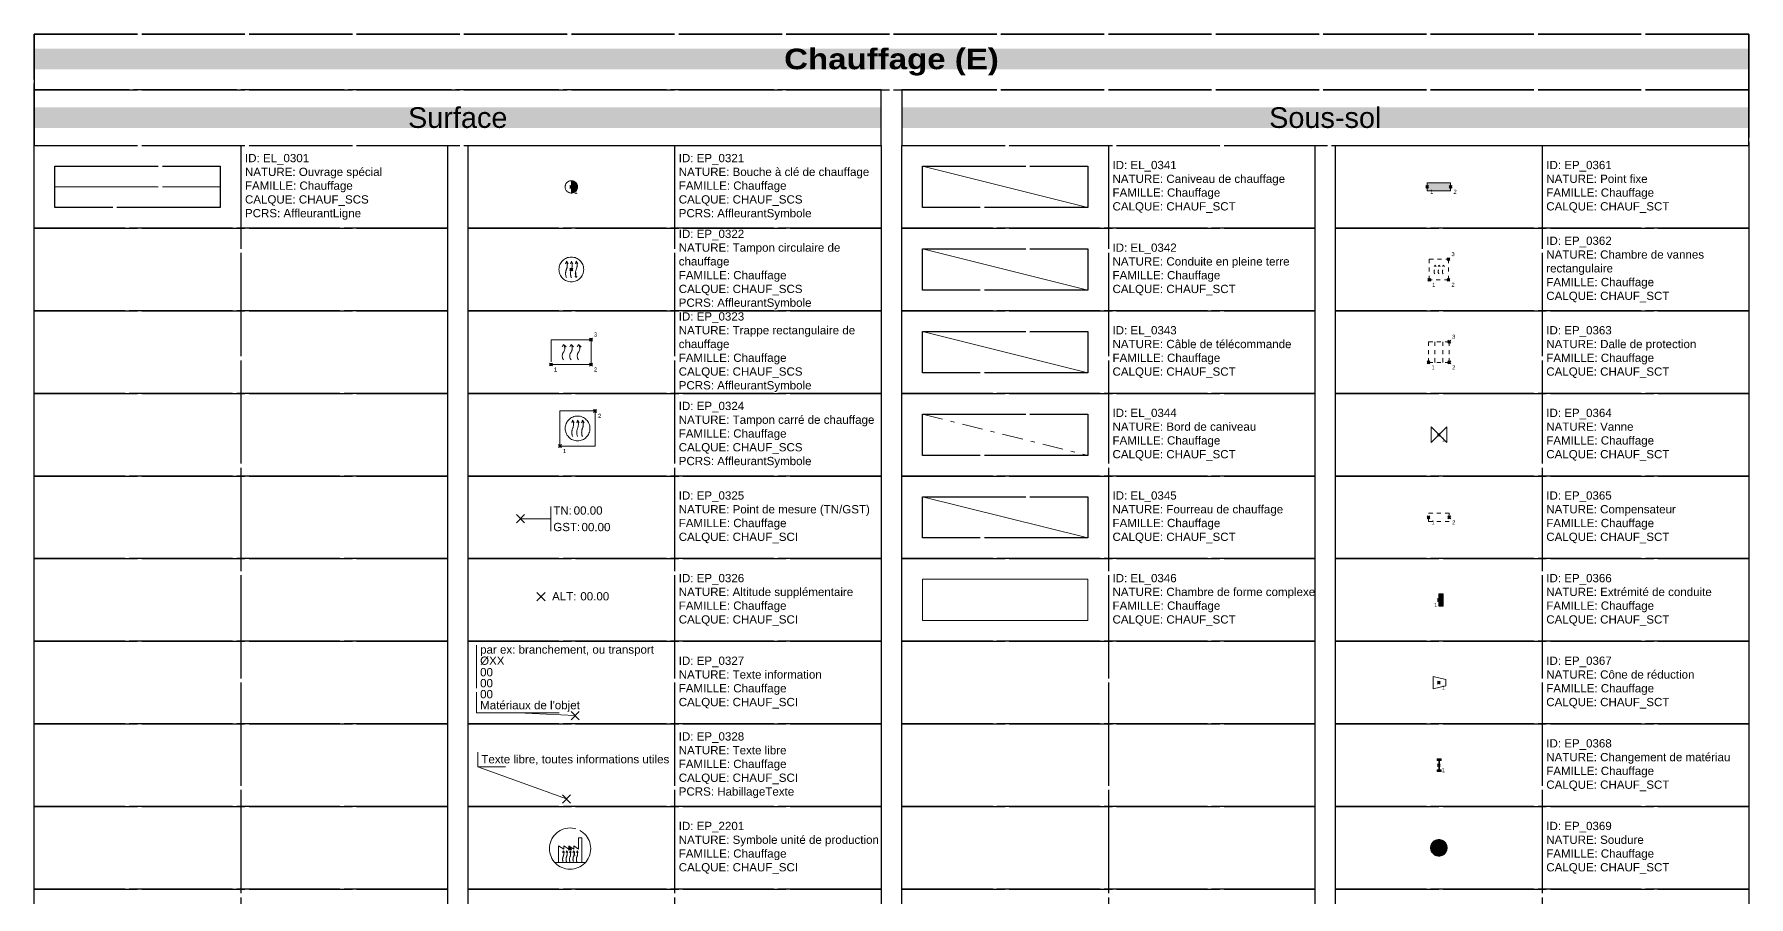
# Model space of a CAD drawing. Header units: metres. Extents: x 3067 to 3319, y 1703 to 1914.
# Drawn here: x 3235.05 to 3276.55, y 1893.07 to 1913.95 of the extents above; entities that cross this region are included whole.
import ezdxf
from ezdxf.enums import TextEntityAlignment as Align

# ---------------------------------------------------------------- set-up
doc = ezdxf.new("R2010")
doc.units = ezdxf.units.M
doc.header["$PDMODE"] = 3
doc.header["$PDSIZE"] = 0.1
for name, pattern in [('EL_0301', [2.5, 2.5, 0]), ('EL_0344', [1, 0.5, -0.2, 0.1, -0.2]), ('Socle_Continu', [2.5, 2.5, 0]), ('Socle_Discontinu', [0.07500000000000001, 0.05, -0.025])]:
    doc.linetypes.add(name, pattern=pattern)
doc.layers.get('0').update_dxf_attribs({"lineweight": 30})
for name, color, linetype, lineweight in [('1', 7, 'Socle_Continu', 30), ('2', 7, 'Socle_Continu', 30), ('3_sens et nbr de points', 7, 'Socle_Continu', 5), ('CHAUF_SCI', 6, 'Socle_Continu', 13), ('CHAUF_SCS', 6, 'Socle_Continu', 13), ('CHAUF_SCT', 6, 'Socle_Continu', 13)]:
    doc.layers.add(name, color=color, linetype=linetype, lineweight=lineweight)
doc.styles.add('Reseaux', font='arial.ttf')
doc.styles.get("Standard").update_dxf_attribs({"font": 'arial.ttf'})
doc.styles.add('Style_2', font='WINGDNG3.TTF')
doc.linetypes.add('EL_0341', pattern='A,3,-0.2,0.2,-0.381,["555",Style_2,S=0.254,R=0,X=-0.254,Y=-0.1],-0.381,0.2,-0.2', length=4.561999999999999)
doc.linetypes.add('EL_0342', pattern='A,2.5,-0.2,0.2,-0.2,0.2,-0.381,["555",Style_2,S=0.254,R=0,X=-0.254,Y=-0.1],-0.381,0.2,-0.2,0.2,-0.2', length=4.862)
doc.linetypes.add('EL_0343', pattern='A,4,-0.381,["555",Style_2,S=0.254,R=0,X=-0.254,Y=-0.1],-0.381', length=4.762)
doc.linetypes.add('EL_0345', pattern='A,4,-0.254,["| |",Standard,S=0.254,R=0,X=-0.127,Y=-0.1],-0.254', length=4.508)
doc.linetypes.add('EL_0346', pattern='A,0.2,0,["/",Standard,S=0.254,R=0,X=0,Y=0]', length=0.2)

# ---------------------------------------------------------------- blocks, each defined once
blk = doc.blocks.new('EP_0369')
at = {"layer": 'CHAUF_SCT', "linetype": 'Socle_Continu'}
h = blk.add_hatch(color=256, dxfattribs=at)
edge = h.paths.add_edge_path()
edge.add_ellipse((-4.547473508864641e-13, 0), major_axis=(-0.1414213562372365, 0.1414213562372365), ratio=0.9999999999992139, start_angle=-45.000000000022624, end_angle=134.9999999999775, ccw=False)
edge.add_ellipse((-4.547473508864641e-13, 0), major_axis=(-0.1414213562372365, 0.1414213562372365), ratio=0.9999999999992139, start_angle=134.9999999999775, end_angle=314.9999999999775, ccw=False)
blk.add_circle((0, 0), 0.2000000000001601, dxfattribs=at)
at = {"layer": 'CHAUF_SCT', "linetype": 'Socle_Continu', "flags": 9}
for tag, p in [('ID', (0.6652754582009948, 0.06519780130656727)), ('NATURE', (0.6652754582009948, -0.2560845997850265)), ('FAMILLE', (0.6652754582009948, -0.5773670008761655)), ('CALQUE', (0.6652754582014495, -0.8986494019677593))]:
    blk.add_attdef(tag, p, '', height=0.2, dxfattribs=at)
blk = doc.blocks.new('EP_0368')
at = {"layer": 'CHAUF_SCT', "linetype": 'Socle_Continu'}
blk.add_hatch(color=256, dxfattribs=at).paths.add_polyline_path([(0.05655550737446902, 0.1498850795962881), (-0.04344428505646647, 0.1500888290177045), (-0.04352069108927026, 0.11258890685599), (0.000229218098866113, 0.1124997664844614), (-0.000229218098866113, -0.1124997664844614), (-0.04397912728745723, -0.1124106261129327), (-0.04405553332071577, -0.1499105482741925), (0.05594425911021972, -0.1501142976956089), (0.05602066514302351, -0.1126143755338944), (0.01227075595488714, -0.1125252351623658), (0.01272919215261936, 0.1124742978065569), (0.05647910134121048, 0.1123851574350283)])
for p, q in [((-0.04344428505646647, 0.1500888290177045), (-0.04352069108927026, 0.11258890685599)), ((-0.04352069108927026, 0.11258890685599), (0.000229218098866113, 0.1124997664844614)), ((0.05655550737446902, 0.1498850795962881), (-0.04344428505646647, 0.1500888290177045)), ((0.000229218098866113, 0.1124997664844614), (-0.000229218098866113, -0.1124997664844614)), ((0.01227075595488714, -0.1125252351623658), (0.01272919215261936, 0.1124742978065569)), ((0.01272919215261936, 0.1124742978065569), (0.05647910134121048, 0.1123851574350283)), ((0.05647910134121048, 0.1123851574350283), (0.05655550737446902, 0.1498850795962881)), ((-0.04397912728745723, -0.1124106261129327), (-0.04405553332071577, -0.1499105482741925)), ((-0.04405553332071577, -0.1499105482741925), (0.05594425911021972, -0.1501142976956089)), ((-0.000229218098866113, -0.1124997664844614), (-0.04397912728745723, -0.1124106261129327)), ((0.05602066514302351, -0.1126143755338944), (0.01227075595488714, -0.1125252351623658)), ((0.05594425911021972, -0.1501142976956089), (0.05602066514302351, -0.1126143755338944))]:
    blk.add_line(p, q, dxfattribs=at)
at = {"layer": 'CHAUF_SCT', "linetype": 'Socle_Continu', "flags": 9}
for tag, p in [('ID', (0.7073377215733672, 0.0165774106567369)), ('NATURE', (0.7073377215733672, -0.3047049904348569)), ('CALQUE', (0.7073377215738219, -0.9472697926175897)), ('FAMILLE', (0.7073377215733672, -0.6259873915259959))]:
    blk.add_attdef(tag, p, '', height=0.2, dxfattribs=at)
blk = doc.blocks.new('EP_0367')
at = {"layer": 'CHAUF_SCT', "linetype": 'Socle_Continu', "flags": 128}
blk.add_lwpolyline([(-0.1359851656879982, 0.1506334067807984), (-0.1359851656879982, -0.150239084840905), (0.1704250692901041, -0.07502096193593388), (0.1704250692901041, 0.0754152838758273)], close=True, dxfattribs=at)
at = {"layer": 'CHAUF_SCT', "linetype": 'Socle_Continu', "flags": 9}
for tag, p in [('NATURE', (0.6955880302994046, 0.2603986245849228)), ('ID', (0.6955880302994046, 0.5816810256765166)), ('FAMILLE', (0.6955880302994046, -0.06088377650621624)), ('CALQUE', (0.6955880302998594, -0.38216617759781)), ('TYPE', (0.6955880302998594, -0.7034485786894038))]:
    blk.add_attdef(tag, p, '', height=0.2, dxfattribs=at)
blk = doc.blocks.new('EP_0366')
at = {"layer": 'CHAUF_SCT', "linetype": 'Socle_Continu'}
blk.add_hatch(color=256, dxfattribs=at).paths.add_polyline_path([(0.1002572382594735, 0.1501570920593167), (0.1001370676312945, -0.1498428838719974), (0.0001370756544929463, -0.1498028269959377), (0.0002572462826719857, 0.1501971489353764)])
at = {"layer": 'CHAUF_SCT', "linetype": 'Socle_Continu', "flags": 128}
blk.add_lwpolyline([(0.0001370756544929463, -0.1498028269959377), (0.0002572462826719857, 0.1501971489353764), (0.1002572382594735, 0.1501570920593167), (0.1001370676312945, -0.1498428838719974)], close=True, dxfattribs=at)
at = {"layer": 'CHAUF_SCT', "linetype": 'Socle_Continu', "flags": 9}
for tag, p in [('NATURE', (0.6045897612061708, 0.2807477289923099)), ('ID', (0.6045897612061708, 0.6020301300839037)), ('FAMILLE', (0.6045897612057161, -0.04053467209882911)), ('CALQUE', (0.6045897612061708, -0.3618170731904229)), ('TYPE', (0.6045897612061708, -0.6830994742820167))]:
    blk.add_attdef(tag, p, '', height=0.2, dxfattribs=at)
blk = doc.blocks.new('EP_0364')
at = {"layer": 'CHAUF_SCT', "linetype": 'Socle_Continu'}
for p, q in [((-0.1900000000000546, -0.1900000000000546), (-0.1900000000000546, 0.1900000000000546)), ((-0.1900000000000546, 0.1900000000000546), (0.1900000000000546, -0.1900000000000546)), ((0.1900000000000546, 0.1900000000000546), (-0.1900000000000546, -0.1900000000000546)), ((0.1900000000000546, -0.1900000000000546), (0.1900000000000546, 0.1900000000000546))]:
    blk.add_line(p, q, dxfattribs=at)
at = {"layer": 'CHAUF_SCT', "linetype": 'Socle_Continu', "flags": 9}
for tag, p in [('ID', (0.7883660091033562, -0.01511687983020238)), ('NATURE', (0.7883660091033562, -0.3363992809217962)), ('CALQUE', (0.7883660091033562, -0.978964083104529)), ('FAMILLE', (0.7883660091029014, -0.6576816820129352))]:
    blk.add_attdef(tag, p, '', height=0.2, dxfattribs=at)
blk = doc.blocks.new('EP_0361')
at = {"layer": 'CHAUF_SCT', "linetype": 'Socle_Continu'}
blk.add_hatch(color=256, dxfattribs=at).paths.add_polyline_path([(0, -0.09999999999990905), (0, 0.09999999999990905), (0.5672999999951571, 0.09999999999990905), (0.5672999999951571, -0.09999999999990905)])
at = {"layer": 'CHAUF_SCT', "linetype": 'Socle_Continu', "flags": 128}
blk.add_lwpolyline([(0, -0.09999999999990905), (0, 0.09999999999990905), (0.5672999999951571, 0.09999999999990905), (0.5672999999951571, -0.09999999999990905)], close=True, dxfattribs=at)
at = {"layer": 'CHAUF_SCT', "linetype": 'Socle_Continu', "flags": 9}
for tag, p in [('ID', (1.086494708056762, -0.0621153954066358)), ('NATURE', (1.086494708056762, -0.3833977964982296)), ('CALQUE', (1.086494708056762, -1.025962598680962)), ('FAMILLE', (1.086494708056307, -0.7046801975893686))]:
    blk.add_attdef(tag, p, '', height=0.2, dxfattribs=at)
blk = doc.blocks.new('EP_0322')
at = {"layer": 'CHAUF_SCS', "linetype": 'Socle_Continu'}
for p, q in [((-0.1190509970806488, 0.1984183284673691), (-0.1388610829931167, 0.1389245768614273)), ((-0.1190509970806488, 0.1984183284673691), (-0.07936733138694763, 0.1389245768614273)), ((-4.547473508864641e-13, 0.1984183284673691), (-0.01981008591292266, 0.1389245768614273)), ((-4.547473508864641e-13, 0.1984183284673691), (0.03968366569279169, 0.1389245768614273)), ((0.1190509970797393, 0.1984183284673691), (0.0992409111672714, 0.1389245768614273)), ((0.1190509970797393, 0.1984183284673691), (0.1587346627729858, 0.1389245768614273))]:
    blk.add_line(p, q, dxfattribs=at)
at = {"layer": 'CHAUF_SCS', "linetype": 'Socle_Continu', "flags": 128}
for points in [[(-0.1190509970811036, -0.1984183284666869, -0.1999999999977349), (-0.1190509970811036, 4.547473508864641e-13, 0.1999999999996576), (-0.1190509970806488, 0.1984183284673691)], [(-9.094947017729282e-13, -0.1984183284666869, -0.1999999999977349), (-9.094947017729282e-13, 4.547473508864641e-13, 0.1999999999996576), (-4.547473508864641e-13, 0.1984183284673691)], [(0.1190509970792846, -0.1984183284666869, -0.1999999999977349), (0.1190509970792846, 4.547473508864641e-13, 0.1999999999996576), (0.1190509970797393, 0.1984183284673691)]]:
    blk.add_lwpolyline(points, format="xyb", dxfattribs=at)
at = {"layer": 'CHAUF_SCS', "linetype": 'Socle_Continu'}
blk.add_circle((0, 0), 0.3, dxfattribs=at)
at = {"layer": 'CHAUF_SCS', "linetype": 'Socle_Continu', "flags": 9}
for tag, p in [('ID', (0.8808347996696284, 0.6373972396702356)), ('NATURE', (0.8808347996696284, 0.3161148385786419)), ('FAMILLE', (0.8808347996696284, -0.00516756251249717)), ('CALQUE', (0.8808347996696284, -0.326449963604091)), ('TYPE', (0.8808347996696284, -0.9690147657872785)), ('PCRS', (0.8808347996696284, -0.6477323646956847))]:
    blk.add_attdef(tag, p, '', height=0.2, dxfattribs=at)
blk = doc.blocks.new('EP_0321')
at = {"layer": 'CHAUF_SCS', "linetype": 'Socle_Continu'}
h = blk.add_hatch(color=256, dxfattribs=at)
edge = h.paths.add_edge_path()
edge.add_line((0, -0.1500000000005457), (0, 0.1499999999996362))
edge.add_ellipse((0, -4.547473508864641e-13), major_axis=(-0.1060660171781838, 0.1060660171781838), ratio=0.9999999999974101, start_angle=225.0000000000742, end_angle=314.9999999999258, ccw=False)
edge.add_ellipse((0, -4.547473508864641e-13), major_axis=(0.1060660171781838, 0.1060660171781838), ratio=0.9999999999974101, start_angle=225.0000000000742, end_angle=314.9999999999258, ccw=False)
blk.add_line((0, -0.1500000000005457), (0, 0.1499999999996362), dxfattribs=at)
blk.add_circle((0, 0), 0.1500000000001081, dxfattribs=at)
at = {"layer": 'CHAUF_SCS', "linetype": 'Socle_Continu', "flags": 9}
for tag, p in [('ID', (0.5965127651143121, 0.5167112252192965)), ('NATURE', (0.5965127651143121, 0.1954288241277027)), ('FAMILLE', (0.5965127651143121, -0.1258535769634364)), ('CALQUE', (0.5965127651143121, -0.4471359780550301)), ('PCRS', (0.5965127651143121, -0.7684183791466239))]:
    blk.add_attdef(tag, p, '', height=0.2, dxfattribs=at)
blk = doc.blocks.new('*U314')
at = {"layer": 'CHAUF_SCI', "linetype": 'Socle_Continu'}
blk.add_line((0.7332988834705247, -4.547473508864641e-13), (0, 0), dxfattribs=at)
at = {"layer": 'CHAUF_SCI', "linetype": 'Socle_Continu', "flags": 128}
blk.add_lwpolyline([(0.73329888347007, -0.3000000000001819), (0.73329888347007, 0.2999999999992724)], dxfattribs=at)
at = {"layer": 'CHAUF_SCI', "linetype": 'Socle_Continu'}
blk.add_point((0, 0), dxfattribs=at)
at = {"layer": 'CHAUF_SCI', "linetype": 'Socle_Continu', "char_height": 0.2, "attachment_point": 4}
for s, insert in [('\\pxql;TN:', (0.7929617047470856, 0.1999999999993634)), ('\\pxql;GST:', (0.7929617047470856, -0.2012789904506462))]:
    blk.add_mtext_dynamic_manual_height_columns(s, width=0.4627261133041429, gutter_width=1, heights=[0], dxfattribs=dict(at, insert=insert))
at = {"layer": 'CHAUF_SCI', "linetype": 'Socle_Continu'}
for tag, p in [('TN', (1.286360096541557, 0.1999999999993634)), ('GST', (1.477163664256295, -0.2012789904506462))]:
    blk.add_attdef(tag, text='', height=0.2, dxfattribs=at).set_placement(p, align=Align.MIDDLE_LEFT)
at = {"layer": 'CHAUF_SCI', "linetype": 'Socle_Continu', "style": 'Reseaux', "flags": 9}
for tag, p in [('ID', (2.428342119356785, 0.06995470829951955)), ('NATURE', (2.428342119356785, -0.2513276927920742))]:
    blk.add_attdef(tag, p, '', height=0.2, dxfattribs=at)
at = {"layer": 'CHAUF_SCI', "linetype": 'Socle_Continu', "flags": 9}
for tag, p in [('FAMILLE', (2.428342119356785, -0.5726100938832133)), ('CALQUE', (2.428342119356785, -0.893892494974807))]:
    blk.add_attdef(tag, p, '', height=0.2, dxfattribs=at)
blk = doc.blocks.new('EP_0323')
at = {"layer": 'CHAUF_SCS', "linetype": 'Socle_Continu'}
for p, q in [((0.3024687500010259, 0.4874999999988177), (0.2722702700034461, 0.4312800000002426)), ((0.3024687500010259, 0.4874999999988177), (0.3629625000012311, 0.4312800000002426)), ((0.4839500000016415, 0.4874999999988177), (0.4537515200040616, 0.4312800000002426)), ((0.4839500000016415, 0.4874999999988177), (0.5444437500018466, 0.4312800000002426)), ((0.665431250002257, 0.4874999999988177), (0.6352327700046771, 0.4312800000002426)), ((0.665431250002257, 0.4874999999988177), (0.7259250000024622, 0.4312800000002426))]:
    blk.add_line(p, q, dxfattribs=at)
at = {"layer": 'CHAUF_SCS', "linetype": 'Socle_Continu', "flags": 128}
blk.add_lwpolyline([(0, 0.5999999999985448), (0.9679000000032829, 0.5999999999985448), (0.9679000000032829, 0), (0, 0)], close=True, dxfattribs=at)
for points in [[(0.3024687500010259, 0.1124999999997272, -0.3226333333352642), (0.3024687500010259, 0.2999999999992724, 0.3226333333352642), (0.3024687500010259, 0.4874999999988177)], [(0.4839500000016415, 0.1124999999997272, -0.3226333333352642), (0.4839500000016415, 0.2999999999992724, 0.3226333333352642), (0.4839500000016415, 0.4874999999988177)], [(0.665431250002257, 0.1124999999997272, -0.3226333333352642), (0.665431250002257, 0.2999999999992724, 0.3226333333352642), (0.665431250002257, 0.4874999999988177)]]:
    blk.add_lwpolyline(points, format="xyb", dxfattribs=at)
at = {"layer": 'CHAUF_SCS', "linetype": 'Socle_Continu', "flags": 9}
for tag, p in [('ID', (1.377614190837448, 0.9388510580640741)), ('NATURE', (1.377614190837448, 0.6175686569724803)), ('FAMILLE', (1.377614190837448, 0.2962862558813413)), ('CALQUE', (1.377614190837448, -0.02499614521025251)), ('PCRS', (1.377614190837448, -0.3462785463018463))]:
    blk.add_attdef(tag, p, '', height=0.2, dxfattribs=at)
blk = doc.blocks.new('EP_0324')
at = {"layer": 'CHAUF_SCS', "linetype": 'Socle_Continu'}
for p, q in [((0.3061461638894798, 0.6236154894363608), (0.2863360779770119, 0.5641217378304191)), ((0.3061461638894798, 0.6236154894363608), (0.345829829583181, 0.5641217378304191)), ((0.4251971609696739, 0.6236154894363608), (0.4053870750572059, 0.5641217378304191)), ((0.4251971609696739, 0.6236154894363608), (0.4648808266629203, 0.5641217378304191)), ((0.5442481580498679, 0.6236154894363608), (0.5244380721374, 0.5641217378304191)), ((0.5442481580498679, 0.6236154894363608), (0.5839318237431144, 0.5641217378304191))]:
    blk.add_line(p, q, dxfattribs=at)
blk.add_lwpolyline([(0, 0), (0.849999999999909, 0), (0.849999999999909, 0.849999999999909), (0, 0.849999999999909)], close=True, dxfattribs=at)
at = {"layer": 'CHAUF_SCS', "linetype": 'Socle_Continu', "flags": 128}
for points in [[(0.306146163889025, 0.2267788325023048, -0.1999999999977349), (0.306146163889025, 0.4251971609694465, 0.1999999999996576), (0.3061461638894798, 0.6236154894363608)], [(0.4251971609692191, 0.2267788325023048, -0.1999999999977349), (0.4251971609692191, 0.4251971609694465, 0.1999999999996576), (0.4251971609696739, 0.6236154894363608)], [(0.5442481580494132, 0.2267788325023048, -0.1999999999977349), (0.5442481580494132, 0.4251971609694465, 0.1999999999996576), (0.5442481580498679, 0.6236154894363608)]]:
    blk.add_lwpolyline(points, format="xyb", dxfattribs=at)
at = {"layer": 'CHAUF_SCS', "linetype": 'Socle_Continu'}
blk.add_circle((0.4251971609701286, 0.4251971609689917), 0.3, dxfattribs=at)
at = {"layer": 'CHAUF_SCS', "linetype": 'Socle_Continu', "flags": 9}
for tag, p in [('NATURE', (1.483800765200613, 0.6306151072531065)), ('ID', (1.483800765200613, 0.9518975083447003)), ('FAMILLE', (1.483800765200613, 0.3093327061619675)), ('CALQUE', (1.483800765200613, -0.01194969492962628)), ('PCRS', (1.483800765200613, -0.3332320960212201)), ('TYPE', (1.483800765200613, -0.6545144971128138))]:
    blk.add_attdef(tag, p, '', height=0.2, dxfattribs=at)
blk = doc.blocks.new('EP_0326')
at = {"layer": 'CHAUF_SCI', "linetype": 'Socle_Continu'}
blk.add_point((0, 0), dxfattribs=at)
at = {"layer": 'CHAUF_SCI', "linetype": 'Socle_Continu', "insert": (0.2675021382674458, 0.009543225814013567), "char_height": 0.2, "attachment_point": 4}
blk.add_mtext_dynamic_manual_height_columns('\\pxql;ALT:', width=0.4627261133041429, gutter_width=1, heights=[0], dxfattribs=at)
at = {"layer": 'CHAUF_SCI', "linetype": 'Socle_Continu'}
blk.add_attdef('ALT', text='', height=0.2, dxfattribs=at).set_placement((0.9517040977766555, 0.009543225814013567), align=Align.MIDDLE_LEFT)
at = {"layer": 'CHAUF_SCI', "linetype": 'Socle_Continu', "style": 'Reseaux', "flags": 9}
for tag, p in [('ID', (2.037735108147899, -0.1057663793321808)), ('NATURE', (2.037735108147899, -0.4270487804237746))]:
    blk.add_attdef(tag, p, '', height=0.2, dxfattribs=at)
at = {"layer": 'CHAUF_SCI', "linetype": 'Socle_Continu', "flags": 9}
for tag, p in [('FAMILLE', (2.037735108147899, -0.7483311815149136)), ('CALQUE', (2.037735108147899, -1.069613582606507)), ('TYPE', (2.050355252807094, -1.357600921890025))]:
    blk.add_attdef(tag, p, '', height=0.2, dxfattribs=at)
blk = doc.blocks.new('EP_0362')
at = {"layer": 'CHAUF_SCT', "linetype": 'Socle_Discontinu'}
for p, q in [((0.132596809007282, 0.3538746030001221), (0.1157902599193221, 0.3225861345147223)), ((0.132596809007282, 0.3538746030001221), (0.1662637743306732, 0.3225861345147223)), ((0.2335977049783651, 0.3538746030001221), (0.2167911558899505, 0.3225861345147223)), ((0.2335977049783651, 0.3538746030001221), (0.2672646703017563, 0.3225861345147223)), ((0.3345986009489934, 0.3538746030001221), (0.3177920518605788, 0.3225861345147223)), ((0.3345986009489934, 0.3538746030001221), (0.3682655662728394, 0.3225861345147223))]:
    blk.add_line(p, q, dxfattribs=at)
blk.add_lwpolyline([(0, 0.4999999999997726), (0.4672000000064145, 0.4999999999997726), (0.4672000000064145, 0), (0, 0)], close=True, dxfattribs=at)
at = {"layer": 'CHAUF_SCT', "linetype": 'Socle_Discontinu', "flags": 128}
for points in [[(0.132596809007282, 0.1451735058408303, -0.3226333333352642), (0.132596809007282, 0.2495240544205899, 0.3226333333352642), (0.132596809007282, 0.3538746030001221)], [(0.2335977049783651, 0.1451735058408303, -0.3226333333352642), (0.2335977049783651, 0.2495240544205899, 0.3226333333352642), (0.2335977049783651, 0.3538746030001221)], [(0.3345986009489934, 0.1451735058408303, -0.3226333333352642), (0.3345986009489934, 0.2495240544205899, 0.3226333333352642), (0.3345986009489934, 0.3538746030001221)]]:
    blk.add_lwpolyline(points, format="xyb", dxfattribs=at)
at = {"layer": 'CHAUF_SCT', "linetype": 'Socle_Discontinu', "flags": 9}
for tag, p in [('ID', (1.057458590823899, 0.2848196207476121)), ('NATURE', (1.057458590823899, -0.03646278034398165)), ('FAMILLE', (1.057458590823444, -0.3577451814351207)), ('CALQUE', (1.057458590823899, -0.6790275825267145))]:
    blk.add_attdef(tag, p, '', height=0.2, dxfattribs=at)
blk = doc.blocks.new('EP_0363')
at = {"layer": 'CHAUF_SCT', "linetype": 'Socle_Discontinu'}
for p, q in [((0.1564374999998108, 0.4999999999995453), (0.1564374999998108, -4.547473508864641e-13)), ((0.3441624999995838, 0.4999999999995453), (0.3441624999995838, -4.547473508864641e-13))]:
    blk.add_line(p, q, dxfattribs=at)
blk.add_lwpolyline([(0, 0.4999999999995453), (0.5005999999993946, 0.4999999999995453), (0.5005999999993946, 0), (0, 0)], close=True, dxfattribs=at)
at = {"layer": 'CHAUF_SCT', "linetype": 'Socle_Discontinu', "flags": 9}
for tag, p in [('ID', (1.090081469974848, 0.3050596361031239)), ('NATURE', (1.090081469974848, -0.01622276498846986)), ('FAMILLE', (1.090081469974393, -0.3375051660796089)), ('CALQUE', (1.090081469974848, -0.6587875671712027))]:
    blk.add_attdef(tag, p, '', height=0.2, dxfattribs=at)
blk = doc.blocks.new('EP_0365')
at = {"layer": 'CHAUF_SCT', "linetype": 'Socle_Discontinu'}
blk.add_lwpolyline([(0.0001971609690372134, 0.1001971609698558), (0.5007971609684319, 0.1001971609698558), (0.5007971609684319, -0.09980283902996234), (0.0001971609690372134, -0.09980283902996234)], close=True, dxfattribs=at)
at = {"layer": 'CHAUF_SCT', "linetype": 'Socle_Discontinu', "flags": 9}
for tag, p in [('ID', (1.082884752876907, 0.3667738268827634)), ('NATURE', (1.082884752876907, 0.0454914257911696)), ('CALQUE', (1.082884752876907, -0.5970733763915632)), ('FAMILLE', (1.082884752876453, -0.2757909752999694))]:
    blk.add_attdef(tag, p, '', height=0.2, dxfattribs=at)
blk = doc.blocks.new('*U254')
at = {"layer": 'CHAUF_SCI', "linetype": 'Socle_Continu'}
blk.add_line((-1.38956376699025, 0.06550181264742605), (0, 0), dxfattribs=at)
at = {"layer": 'CHAUF_SCI', "linetype": 'Socle_Continu', "flags": 128}
blk.add_lwpolyline([(-0.3895637669902499, 0.06550181264742605), (-2.38956376699025, 0.06550181264742605), (-2.38956376699025, 1.7040629235305)], dxfattribs=at)
at = {"layer": 'CHAUF_SCI', "linetype": 'Socle_Continu'}
blk.add_point((0, 0), dxfattribs=at)
for tag, p in [('TYPE', (-2.301047120634394, 1.498908087179871)), ('DIAM', (-2.301047120634394, 1.228657302035344)), ('NBR', (-2.301047120634394, 0.95027571746391)), ('LARG', (-2.301047120634394, 0.6844729983397428)), ('HAUT', (-2.301047120634394, 0.4186702792155756)), ('MATER', (-2.301047120634394, 0.1528675600914084))]:
    blk.add_attdef(tag, p, '', height=0.2, dxfattribs=at)
at = {"layer": 'CHAUF_SCI', "linetype": 'Socle_Continu', "flags": 9}
for tag, p in [('NATURE', (2.469855471824758, 1.097010218039941)), ('ID', (2.469855471824758, 1.418292619131535)), ('FAMILLE', (2.469855471824758, 0.7757278169488018)), ('CALQUE', (2.469855471824758, 0.4544454158567532))]:
    blk.add_attdef(tag, p, '', height=0.2, dxfattribs=at)
blk = doc.blocks.new('*U256')
at = {"layer": 'CHAUF_SCI', "linetype": 'Socle_Continu'}
blk.add_line((-2.149890057676203, 0.7729236466866496), (0, 0), dxfattribs=at)
at = {"layer": 'CHAUF_SCI', "linetype": 'Socle_Continu', "flags": 128}
blk.add_lwpolyline([(-1.47684570600677, 0.7729236466866496), (-2.149890057676203, 0.7729236466866496), (-2.149890057676203, 1.129924663553538)], dxfattribs=at)
at = {"layer": 'CHAUF_SCI', "linetype": 'Socle_Continu'}
blk.add_point((0, 0), dxfattribs=at)
blk.add_attdef('TXT', (-2.061373411320346, 0.860289394130632), '', height=0.2, dxfattribs=at)
at = {"layer": 'CHAUF_SCI', "linetype": 'Socle_Continu', "flags": 9}
for tag, p in [('NATURE', (1.966910856377126, -0.1773192053376533)), ('ID', (1.966910856377126, 0.1439631957539405)), ('FAMILLE', (1.966910856377126, -0.4986016064287924)), ('CALQUE', (1.966910856377126, -0.8198840075208409)), ('PCRS', (1.966910856377126, -1.141166408612889))]:
    blk.add_attdef(tag, p, '', height=0.2, dxfattribs=at)
blk = doc.blocks.new('EP_2201')
at = {"layer": 'CHAUF_SCI', "linetype": 'Socle_Continu'}
for p, q in [((-0.3729436050039112, -0.3330361354067009), (0.3729436050039112, -0.3330361354067009)), ((-0.1671838786160151, -0.05439633771311492), (-0.1810935773155506, -0.09617001618244103)), ((-0.1671838786160151, -0.05439633771311492), (-0.1393198988462245, -0.09617001618244103)), ((-0.08359193930800757, -0.05439633771311492), (-0.09750163800754308, -0.09617001618244103)), ((-0.08359193930800757, -0.05439633771311492), (-0.05572795953821696, -0.09617001618244103)), ((0, -0.05439633771311492), (-0.01390969869953551, -0.09617001618244103)), ((0, -0.05439633771311492), (0.02786397976933586, -0.09617001618244103)), ((0.08359193930846232, -0.05439633771311492), (0.06968224060847206, -0.09617001618244103)), ((0.08359193930846232, -0.05439633771311492), (0.1114559190773434, -0.09617001618244103)), ((0.1671838786164699, -0.05439633771311492), (0.1532741799164796, -0.09617001618244103)), ((0.1671838786164699, -0.05439633771311492), (0.195047858385351, -0.09617001618244103))]:
    blk.add_line(p, q, dxfattribs=at)
at = {"layer": 'CHAUF_SCI', "linetype": 'Socle_Continu', "flags": 128}
blk.add_lwpolyline([(-0.2831035712188168, -0.3330361354067009), (-0.2831035712188168, 0.07103752637590333), (-0.154491767422769, -0.01616760841648102), (-0.1544917674232238, 0.07103752637590333), (-0.03302615602660808, -0.01616760841648102), (-0.03302615602660808, 0.07103752637590333), (0.09082151950224215, -0.01616760841648102), (0.09082151950224215, 0.07103752637567595), (0.2003800867987593, -0.01616760841648102), (0.2003800867987593, 0.2598662678685741), (0.2861212893294578, 0.2598662678685741), (0.2861212893294578, -0.3330361354067009)], dxfattribs=at)
for points in [[(-0.1671838786160151, -0.3330361354064735, -0.1999999999977349), (-0.1671838786160151, -0.1937162365597942, 0.1999999999996576), (-0.1671838786160151, -0.05439633771311492)], [(-0.08359193930800757, -0.3330361354064735, -0.1999999999977349), (-0.08359193930800757, -0.1937162365597942, 0.1999999999996576), (-0.08359193930800757, -0.05439633771311492)], [(0, -0.3330361354064735, -0.1999999999977349), (0, -0.1937162365597942, 0.1999999999996576), (0, -0.05439633771311492)], [(0.08359193930800757, -0.3330361354064735, -0.1999999999977349), (0.08359193930800757, -0.1937162365597942, 0.1999999999996576), (0.08359193930846232, -0.05439633771311492)], [(0.1671838786160151, -0.3330361354064735, -0.1999999999977349), (0.1671838786160151, -0.1937162365597942, 0.1999999999996576), (0.1671838786164699, -0.05439633771311492)]]:
    blk.add_lwpolyline(points, format="xyb", dxfattribs=at)
at = {"layer": 'CHAUF_SCI', "linetype": 'Socle_Continu'}
blk.add_circle((0, 0), 0.5, dxfattribs=at)
at = {"layer": 'CHAUF_SCI', "linetype": 'Socle_Continu', "flags": 9}
for tag, p in [('ID', (1.040975939055897, 0.4466461115796392)), ('NATURE', (1.040975939055897, 0.1253637104880454)), ('FAMILLE', (1.040975939055897, -0.1959186906030936)), ('CALQUE', (1.040975939055897, -0.5172010916946874))]:
    blk.add_attdef(tag, p, '', height=0.2, dxfattribs=at)

msp = doc.modelspace()

# ---------------------------------------------------------------- linework, layer by layer
at = {"linetype": 'Socle_Continu'}
for p, q in [((3240.049248891023, 1911.253361774257), (3240.049248891023, 1871.253361774257)), ((3250.549248891024, 1911.253361774257), (3250.549248891024, 1871.253361774257)), ((3261.049248891024, 1911.253361774257), (3261.049248891024, 1871.253361774257)), ((3271.549248891024, 1911.253361774257), (3271.549248891024, 1871.253361774257))]:
    msp.add_line(p, q, dxfattribs=at)
for points in [[(3235.049248891024, 1912.600276776451), (3276.549248891024, 1912.600276776451), (3276.549248891024, 1913.947191778645), (3235.049248891024, 1913.947191778645)], [(3235.049248891023, 1911.253361774257), (3255.549248891024, 1911.253361774257), (3255.549248891024, 1912.600276776451), (3235.049248891023, 1912.600276776451)], [(3256.049248891024, 1911.253361774257), (3276.549248891024, 1911.253361774257), (3276.549248891024, 1912.600276776451), (3256.049248891024, 1912.600276776451)], [(3235.049248891023, 1911.253361774257), (3245.049248891023, 1911.253361774257), (3245.049248891023, 1909.253361774257), (3235.049248891023, 1909.253361774257)], [(3245.549248891024, 1911.253361774257), (3255.549248891024, 1911.253361774257), (3255.549248891024, 1909.253361774257), (3245.549248891024, 1909.253361774257)], [(3256.049248891024, 1911.253361774257), (3266.049248891024, 1911.253361774257), (3266.049248891024, 1909.253361774257), (3256.049248891024, 1909.253361774257)], [(3266.549248891024, 1911.253361774257), (3276.549248891024, 1911.253361774257), (3276.549248891024, 1909.253361774257), (3266.549248891024, 1909.253361774257)], [(3235.049248891023, 1909.253361774257), (3245.049248891023, 1909.253361774257), (3245.049248891023, 1907.253361774257), (3235.049248891023, 1907.253361774257)], [(3245.549248891024, 1909.253361774257), (3255.549248891024, 1909.253361774257), (3255.549248891024, 1907.253361774257), (3245.549248891024, 1907.253361774257)], [(3256.049248891024, 1909.253361774257), (3266.049248891024, 1909.253361774257), (3266.049248891024, 1907.253361774257), (3256.049248891024, 1907.253361774257)], [(3266.549248891024, 1909.253361774257), (3276.549248891024, 1909.253361774257), (3276.549248891024, 1907.253361774257), (3266.549248891024, 1907.253361774257)], [(3235.049248891023, 1907.253361774257), (3245.049248891023, 1907.253361774257), (3245.049248891023, 1905.253361774257), (3235.049248891023, 1905.253361774257)], [(3245.549248891024, 1907.253361774257), (3255.549248891024, 1907.253361774257), (3255.549248891024, 1905.253361774257), (3245.549248891024, 1905.253361774257)], [(3256.049248891024, 1907.253361774257), (3266.049248891024, 1907.253361774257), (3266.049248891024, 1905.253361774257), (3256.049248891024, 1905.253361774257)], [(3266.549248891024, 1907.253361774257), (3276.549248891024, 1907.253361774257), (3276.549248891024, 1905.253361774257), (3266.549248891024, 1905.253361774257)], [(3235.049248891023, 1905.253361774257), (3245.049248891023, 1905.253361774257), (3245.049248891023, 1903.253361774257), (3235.049248891023, 1903.253361774257)], [(3245.549248891024, 1905.253361774257), (3255.549248891024, 1905.253361774257), (3255.549248891024, 1903.253361774257), (3245.549248891024, 1903.253361774257)], [(3256.049248891024, 1905.253361774257), (3266.049248891024, 1905.253361774257), (3266.049248891024, 1903.253361774257), (3256.049248891024, 1903.253361774257)], [(3266.549248891024, 1905.253361774257), (3276.549248891024, 1905.253361774257), (3276.549248891024, 1903.253361774257), (3266.549248891024, 1903.253361774257)], [(3235.049248891023, 1903.253361774257), (3245.049248891023, 1903.253361774257), (3245.049248891023, 1901.253361774257), (3235.049248891023, 1901.253361774257)], [(3245.549248891024, 1903.253361774257), (3255.549248891024, 1903.253361774257), (3255.549248891024, 1901.253361774257), (3245.549248891024, 1901.253361774257)], [(3256.049248891024, 1903.253361774257), (3266.049248891024, 1903.253361774257), (3266.049248891024, 1901.253361774257), (3256.049248891024, 1901.253361774257)], [(3266.549248891024, 1903.253361774257), (3276.549248891024, 1903.253361774257), (3276.549248891024, 1901.253361774257), (3266.549248891024, 1901.253361774257)], [(3235.049248891023, 1901.253361774257), (3245.049248891023, 1901.253361774257), (3245.049248891023, 1899.253361774257), (3235.049248891023, 1899.253361774257)], [(3245.549248891024, 1901.253361774257), (3255.549248891024, 1901.253361774257), (3255.549248891024, 1899.253361774257), (3245.549248891024, 1899.253361774257)], [(3256.049248891024, 1901.253361774257), (3266.049248891024, 1901.253361774257), (3266.049248891024, 1899.253361774257), (3256.049248891024, 1899.253361774257)], [(3266.549248891024, 1901.253361774257), (3276.549248891024, 1901.253361774257), (3276.549248891024, 1899.253361774257), (3266.549248891024, 1899.253361774257)], [(3235.049248891023, 1899.253361774257), (3245.049248891023, 1899.253361774257), (3245.049248891023, 1897.253361774257), (3235.049248891023, 1897.253361774257)], [(3245.549248891024, 1899.253361774257), (3255.549248891024, 1899.253361774257), (3255.549248891024, 1897.253361774257), (3245.549248891024, 1897.253361774257)], [(3256.049248891024, 1899.253361774257), (3266.049248891024, 1899.253361774257), (3266.049248891024, 1897.253361774257), (3256.049248891024, 1897.253361774257)], [(3266.549248891024, 1899.253361774257), (3276.549248891024, 1899.253361774257), (3276.549248891024, 1897.253361774257), (3266.549248891024, 1897.253361774257)], [(3235.049248891023, 1897.253361774257), (3245.049248891023, 1897.253361774257), (3245.049248891023, 1895.253361774257), (3235.049248891023, 1895.253361774257)], [(3245.549248891024, 1897.253361774257), (3255.549248891024, 1897.253361774257), (3255.549248891024, 1895.253361774257), (3245.549248891024, 1895.253361774257)], [(3256.049248891024, 1897.253361774257), (3266.049248891024, 1897.253361774257), (3266.049248891024, 1895.253361774257), (3256.049248891024, 1895.253361774257)], [(3266.549248891024, 1897.253361774257), (3276.549248891024, 1897.253361774257), (3276.549248891024, 1895.253361774257), (3266.549248891024, 1895.253361774257)], [(3235.049248891023, 1895.253361774257), (3245.049248891023, 1895.253361774257), (3245.049248891023, 1893.253361774257), (3235.049248891023, 1893.253361774257)], [(3245.549248891024, 1895.253361774257), (3255.549248891024, 1895.253361774257), (3255.549248891024, 1893.253361774257), (3245.549248891024, 1893.253361774257)], [(3256.049248891024, 1895.253361774257), (3266.049248891024, 1895.253361774257), (3266.049248891024, 1893.253361774257), (3256.049248891024, 1893.253361774257)], [(3266.549248891024, 1895.253361774257), (3276.549248891024, 1895.253361774257), (3276.549248891024, 1893.253361774257), (3266.549248891024, 1893.253361774257)], [(3235.049248891023, 1893.253361774257), (3245.049248891023, 1893.253361774257), (3245.049248891023, 1891.253361774257), (3235.049248891023, 1891.253361774257)], [(3245.549248891024, 1893.253361774257), (3255.549248891024, 1893.253361774257), (3255.549248891024, 1891.253361774257), (3245.549248891024, 1891.253361774257)], [(3256.049248891024, 1893.253361774257), (3266.049248891024, 1893.253361774257), (3266.049248891024, 1891.253361774257), (3256.049248891024, 1891.253361774257)], [(3266.549248891024, 1893.253361774257), (3276.549248891024, 1893.253361774257), (3276.549248891024, 1891.253361774257), (3266.549248891024, 1891.253361774257)]]:
    msp.add_lwpolyline(points, close=True, dxfattribs=at)
at = {"layer": '1', "color": 6, "linetype": 'Socle_Continu'}
msp.add_lwpolyline([(3235.049248891024, 1913.947191778645), (3276.549248891024, 1913.947191778645), (3276.549248891024, 1871.253361774257), (3235.049248891023, 1871.253361774257)], close=True, dxfattribs=at)
at = {"layer": '2', "linetype": 'Socle_Continu'}
for points in [[(3235.549248891023, 1910.753361774257), (3239.549248891023, 1910.753361774257), (3239.549248891023, 1909.753361774257), (3235.549248891023, 1909.753361774257)], [(3256.549248891024, 1910.753361774257), (3260.549248891024, 1910.753361774257), (3260.549248891024, 1909.753361774257), (3256.549248891024, 1909.753361774257)], [(3256.549248891024, 1908.753361774257), (3260.549248891024, 1908.753361774257), (3260.549248891024, 1907.753361774257), (3256.549248891024, 1907.753361774257)], [(3256.549248891024, 1906.753361774257), (3260.549248891024, 1906.753361774257), (3260.549248891024, 1905.753361774257), (3256.549248891024, 1905.753361774257)], [(3256.549248891024, 1904.753361774257), (3260.549248891024, 1904.753361774257), (3260.549248891024, 1903.753361774257), (3256.549248891024, 1903.753361774257)], [(3256.549248891024, 1902.753361774257), (3260.549248891024, 1902.753361774257), (3260.549248891024, 1901.753361774257), (3256.549248891024, 1901.753361774257)]]:
    msp.add_lwpolyline(points, close=True, dxfattribs=at)
at = {"layer": '3_sens et nbr de points', "linetype": 'Socle_Continu'}
for p, q in [((3248.013696390995, 1910.288519952347), (3248.084407069114, 1910.217809274228)), ((3248.013696390995, 1910.288519952347), (3248.084407069114, 1910.217809274228)), ((3248.013696390995, 1910.217809274227), (3248.084407069114, 1910.288519952346)), ((3268.730046390997, 1910.289934827395), (3268.800757069116, 1910.219224149276)), ((3268.730046390997, 1910.289934827395), (3268.800757069116, 1910.219224149276)), ((3268.730046390997, 1910.219224149275), (3268.800757069116, 1910.289934827394)), ((3269.297346390993, 1910.289934827395), (3269.368057069112, 1910.219224149276)), ((3269.297346390993, 1910.289934827395), (3269.368057069112, 1910.219224149276)), ((3269.297346390993, 1910.219224149275), (3269.368057069112, 1910.289934827394)), ((3248.013696390994, 1908.288519952348), (3248.084407069112, 1908.217809274229)), ((3248.013696390994, 1908.288519952348), (3248.084407069112, 1908.217809274229)), ((3248.013696390994, 1908.217809274228), (3248.084407069112, 1908.288519952347)), ((3269.247296390998, 1908.538519952347), (3269.318007069116, 1908.467809274228)), ((3269.247296390998, 1908.538519952347), (3269.318007069116, 1908.467809274228)), ((3269.247296390998, 1908.467809274228), (3269.318007069116, 1908.538519952347)), ((3268.780096390991, 1908.038519952347), (3268.85080706911, 1907.967809274228)), ((3268.780096390991, 1908.038519952347), (3268.85080706911, 1907.967809274228)), ((3268.780096390991, 1907.967809274228), (3268.85080706911, 1908.038519952347)), ((3269.247296390998, 1908.038519952347), (3269.318007069116, 1907.967809274228)), ((3269.247296390998, 1908.038519952347), (3269.318007069116, 1907.967809274228)), ((3269.247296390998, 1907.967809274228), (3269.318007069116, 1908.038519952347)), ((3248.489996245202, 1906.591963196066), (3248.560706923321, 1906.521252517947)), ((3248.489996245202, 1906.591963196066), (3248.560706923321, 1906.521252517947)), ((3248.489996245202, 1906.521252517946), (3248.560706923321, 1906.591963196065)), ((3269.263996390996, 1906.538519952347), (3269.334707069115, 1906.467809274228)), ((3269.263996390996, 1906.538519952347), (3269.334707069115, 1906.467809274228)), ((3269.263996390996, 1906.467809274228), (3269.334707069115, 1906.538519952347)), ((3247.52204535669, 1905.987742879754), (3247.592756034809, 1905.917032201635)), ((3247.52204535669, 1905.987742879754), (3247.592756034809, 1905.917032201635)), ((3247.52204535669, 1905.917032201635), (3247.592756034809, 1905.987742879754)), ((3248.490018067671, 1905.987670168776), (3248.56072874579, 1905.916959490657)), ((3248.490018067671, 1905.916959490657), (3248.56072874579, 1905.987670168775)), ((3268.763396390996, 1906.038519952347), (3268.834107069115, 1905.967809274228)), ((3268.763396390996, 1906.038519952347), (3268.834107069115, 1905.967809274228)), ((3268.763396390996, 1905.967809274228), (3268.834107069115, 1906.038519952347)), ((3269.263996390996, 1906.038519952347), (3269.334707069115, 1905.967809274228)), ((3269.263996390996, 1906.038519952347), (3269.334707069115, 1905.967809274228)), ((3269.263996390996, 1905.967809274228), (3269.334707069115, 1906.038519952347)), ((3248.589446390992, 1904.865569952348), (3248.66015706911, 1904.79485927423)), ((3248.589446390992, 1904.794859274229), (3248.66015706911, 1904.865569952348)), ((3269.013696390996, 1904.288519952347), (3269.084407069115, 1904.217809274228)), ((3269.013696390996, 1904.288519952347), (3269.084407069115, 1904.217809274228)), ((3269.013696390996, 1904.217809274228), (3269.084407069115, 1904.288519952347)), ((3247.739446390992, 1904.015569952348), (3247.810157069111, 1903.94485927423)), ((3247.739446390992, 1904.015569952348), (3247.810157069111, 1903.94485927423)), ((3247.739446390992, 1903.944859274229), (3247.810157069111, 1904.015569952348)), ((3268.763396390997, 1902.288519952347), (3268.834107069115, 1902.217809274228)), ((3268.763396390997, 1902.288519952347), (3268.834107069115, 1902.217809274228)), ((3268.763396390997, 1902.217809274228), (3268.834107069115, 1902.288519952347)), ((3269.263996390996, 1902.288519952347), (3269.334707069115, 1902.217809274228)), ((3269.263996390996, 1902.288519952347), (3269.334707069115, 1902.217809274228)), ((3269.263996390996, 1902.217809274228), (3269.334707069115, 1902.288519952347)), ((3269.013696390996, 1900.288519952347), (3269.084407069115, 1900.217809274228)), ((3269.013696390996, 1900.288519952347), (3269.084407069115, 1900.217809274228)), ((3269.013696390996, 1900.217809274228), (3269.084407069115, 1900.288519952347)), ((3269.013696390995, 1898.288519952347), (3269.084407069114, 1898.217809274228)), ((3269.013696390995, 1898.288519952347), (3269.084407069114, 1898.217809274228)), ((3269.013696390995, 1898.217809274228), (3269.084407069114, 1898.288519952347)), ((3269.013696390996, 1896.288519952347), (3269.084407069115, 1896.217809274228)), ((3269.013696390996, 1896.288519952347), (3269.084407069115, 1896.217809274228)), ((3269.013696390996, 1896.217809274228), (3269.084407069115, 1896.288519952347)), ((3247.983886358032, 1894.269334881463), (3248.05459703615, 1894.198624203344)), ((3247.983886358032, 1894.269334881463), (3248.05459703615, 1894.198624203344)), ((3247.983886358032, 1894.198624203344), (3248.05459703615, 1894.269334881463)), ((3269.013696390996, 1894.288519952347), (3269.084407069115, 1894.217809274228)), ((3269.013696390996, 1894.288519952347), (3269.084407069115, 1894.217809274228)), ((3269.013696390996, 1894.217809274228), (3269.084407069115, 1894.288519952347))]:
    msp.add_line(p, q, dxfattribs=at)
for centre in [(3248.049051730055, 1910.253164613287), (3268.765401730057, 1910.254579488335), (3269.332701730053, 1910.254579488335), (3248.049051730053, 1908.253164613288), (3269.282651730057, 1908.503164613287), (3268.815451730051, 1908.003164613287), (3269.282651730057, 1908.003164613287), (3248.525351584262, 1906.556607857006), (3269.299351730056, 1906.503164613287), (3247.557400695749, 1905.952387540694), (3248.525373406731, 1905.952314829716), (3268.798751730056, 1906.003164613287), (3269.299351730056, 1906.003164613287), (3248.624801730051, 1904.830214613289), (3269.049051730055, 1904.253164613287), (3247.774801730051, 1903.980214613289), (3268.798751730056, 1902.253164613287), (3269.299351730056, 1902.253164613287), (3269.049051730055, 1900.253164613287), (3269.049051730055, 1898.253164613287), (3269.049051730055, 1896.253164613287), (3248.019241697091, 1894.233979542403), (3269.049051730055, 1894.253164613287)]:
    msp.add_circle(centre, 0.025, dxfattribs=at)
at = {"layer": 'CHAUF_SCS', "linetype": 'EL_0301', "flags": 128}
msp.add_lwpolyline([(3235.549248891023, 1910.253361774257), (3239.549248891023, 1910.253361774257)], dxfattribs=at)
at = {"layer": 'CHAUF_SCT', "linetype": 'EL_0341', "flags": 128}
msp.add_lwpolyline([(3256.549248891024, 1909.753361774257), (3256.549248891024, 1910.753361774257), (3260.549248891024, 1909.753361774257), (3260.549248891024, 1910.753361774257)], dxfattribs=at)
at = {"layer": 'CHAUF_SCT', "linetype": 'EL_0342', "flags": 128}
msp.add_lwpolyline([(3256.549248891024, 1907.753361774257), (3256.549248891024, 1908.753361774257), (3260.549248891024, 1907.753361774257), (3260.549248891024, 1908.753361774257)], dxfattribs=at)
at = {"layer": 'CHAUF_SCT', "linetype": 'EL_0343', "flags": 128}
msp.add_lwpolyline([(3256.549248891024, 1905.753361774257), (3256.549248891024, 1906.753361774257), (3260.549248891024, 1905.753361774257), (3260.549248891024, 1906.753361774257)], dxfattribs=at)
at = {"layer": 'CHAUF_SCT', "linetype": 'EL_0344', "flags": 128}
msp.add_lwpolyline([(3256.549248891024, 1903.753361774257), (3256.549248891024, 1904.753361774257), (3260.549248891024, 1903.753361774257), (3260.549248891024, 1904.753361774257)], dxfattribs=at)
at = {"layer": 'CHAUF_SCT', "linetype": 'EL_0345', "flags": 128}
msp.add_lwpolyline([(3256.549248891024, 1901.753361774257), (3256.549248891024, 1902.753361774257), (3260.549248891024, 1901.753361774257), (3260.549248891024, 1902.753361774257)], dxfattribs=at)
at = {"layer": 'CHAUF_SCT', "linetype": 'EL_0346'}
msp.add_lwpolyline([(3256.549248891024, 1900.753361774257), (3260.549248891024, 1900.753361774257), (3260.549248891024, 1899.753361774257), (3256.549248891024, 1899.753361774257)], close=True, dxfattribs=at)

# ---------------------------------------------------------------- block references
at = {"layer": 'CHAUF_SCI', "linetype": 'Socle_Continu'}
for name, p, values in [('*U314', (3246.819172336162, 1902.218975960856), {'TN': '00.00', 'GST': '00.00'}), ('EP_0326', (3247.315407347698, 1900.333127027105), {'ALT': '00.00'}), ('*U254', (3248.142280242183, 1897.454556412337), {'TYPE': 'par ex: branchement, ou transport', 'DIAM': 'ØXX', 'NBR': '00', 'LARG': '00', 'HAUT': '00', 'MATER': "Matériaux de l'objet"}), ('*U256', (3247.932534058823, 1895.437093908605), {'TXT': 'Texte libre, toutes informations utiles'})]:
    msp.add_blockref(name, p, dxfattribs=at).add_auto_attribs(values)
msp.add_blockref('EP_2201', (3248.019241697091, 1894.233979542404), dxfattribs=at)
at = {"layer": 'CHAUF_SCS', "linetype": 'Socle_Continu'}
for name, p in [('EP_0321', (3248.049248891024, 1910.253361774257)), ('EP_0322', (3248.049248891023, 1908.253361774257)), ('EP_0323', (3247.557597856719, 1905.952584701664)), ('EP_0324', (3247.774801730051, 1903.980214613289))]:
    msp.add_blockref(name, p, dxfattribs=at)
at = {"layer": 'CHAUF_SCT', "linetype": 'Socle_Continu'}
for name, p in [('EP_0361', (3268.765598891026, 1910.254776649305)), ('EP_0362', (3268.81564889102, 1908.003361774258)), ('EP_0363', (3268.798948891025, 1906.003361774258)), ('EP_0364', (3269.049248891024, 1904.253361774257)), ('EP_0365', (3268.798751730056, 1902.253164613287)), ('EP_0366', (3269.049051730055, 1900.253164613287)), ('EP_0367', (3269.049051730055, 1898.253164613287)), ('EP_0368', (3269.049248891024, 1896.253361774257)), ('EP_0369', (3269.049248891024, 1894.253361774257))]:
    msp.add_blockref(name, p, dxfattribs=at)

# ---------------------------------------------------------------- texts
at = {"linetype": 'Socle_Continu', "char_height": 0.5, "attachment_point": 5, "bg_fill": 1, "box_fill_scale": 1, "bg_fill_transparency": 0}
for s, insert, width, bg_fill_color in [('{\\fArial Black|b0|i0|c0|p34;\\C256;\\c16777215;Chauffage (E)}', (3255.799248891024, 1913.273734277548), 41.5, 6), ('\\pxqc;Surface', (3245.299248891024, 1911.926819275354), 20.49999999999955, 254), ('\\pxqc;Sous-sol', (3266.299248891024, 1911.926819275354), 20.49999999999955, 254)]:
    msp.add_mtext(s, dxfattribs=dict(at, insert=insert, width=width, bg_fill_color=bg_fill_color))
at = {"linetype": 'Socle_Continu', "char_height": 0.2, "width": 4.900000000000091, "attachment_point": 4}
for s, insert in [('ID: EL_0301\\PNATURE: Ouvrage spécial\\PFAMILLE: Chauffage\\PCALQUE: CHAUF_SCS\\PPCRS: AffleurantLigne', (3240.149248891023, 1910.253361774257)), ('ID: EP_0321\\PNATURE: Bouche à clé de chauffage\\PFAMILLE: Chauffage\\PCALQUE: CHAUF_SCS\\PPCRS: AffleurantSymbole', (3250.649248891023, 1910.253361774257)), ('ID: EL_0341\\PNATURE: Caniveau de chauffage\\PFAMILLE: Chauffage\\PCALQUE: CHAUF_SCT', (3261.149248891023, 1910.253361774257)), ('ID: EP_0361\\PNATURE: Point fixe\\PFAMILLE: Chauffage\\PCALQUE: CHAUF_SCT', (3271.649248891023, 1910.253361774257)), ('ID: EP_0322\\PNATURE: Tampon circulaire de chauffage\\PFAMILLE: Chauffage\\PCALQUE: CHAUF_SCS\\PPCRS: AffleurantSymbole', (3250.649248891023, 1908.253361774257)), ('ID: EP_0362\\PNATURE: Chambre de vannes rectangulaire\\PFAMILLE: Chauffage\\PCALQUE: CHAUF_SCT', (3271.649248891023, 1908.253361774257)), ('ID: EL_0342\\PNATURE: Conduite en pleine terre\\PFAMILLE: Chauffage\\PCALQUE: CHAUF_SCT', (3261.149248891023, 1908.253361774257)), ('ID: EP_0323\\PNATURE: Trappe rectangulaire de chauffage\\PFAMILLE: Chauffage\\PCALQUE: CHAUF_SCS\\PPCRS: AffleurantSymbole', (3250.649248891023, 1906.253361774257)), ('ID: EL_0343\\PNATURE: Câble de télécommande\\PFAMILLE: Chauffage\\PCALQUE: CHAUF_SCT', (3261.149248891023, 1906.253361774257)), ('ID: EP_0363\\PNATURE: Dalle de protection\\PFAMILLE: Chauffage\\PCALQUE: CHAUF_SCT', (3271.649248891023, 1906.253361774257)), ('ID: EP_0324\\PNATURE: Tampon carré de chauffage\\PFAMILLE: Chauffage\\PCALQUE: CHAUF_SCS\\PPCRS: AffleurantSymbole', (3250.649248891023, 1904.253361774257)), ('ID: EL_0344\\PNATURE: Bord de caniveau\\PFAMILLE: Chauffage\\PCALQUE: CHAUF_SCT', (3261.149248891023, 1904.253361774257)), ('ID: EP_0364\\PNATURE: Vanne\\PFAMILLE: Chauffage\\PCALQUE: CHAUF_SCT', (3271.649248891023, 1904.253361774257)), ('ID: EP_0325\\PNATURE: Point de mesure (TN/GST)\\PFAMILLE: Chauffage\\PCALQUE: CHAUF_SCI', (3250.649248891023, 1902.253361774257)), ('ID: EL_0345\\PNATURE: Fourreau de chauffage\\PFAMILLE: Chauffage\\PCALQUE: CHAUF_SCT', (3261.149248891023, 1902.253361774257)), ('ID: EP_0365\\PNATURE: Compensateur\\PFAMILLE: Chauffage\\PCALQUE: CHAUF_SCT', (3271.649248891023, 1902.253361774257)), ('ID: EP_0326\\PNATURE: Altitude supplémentaire\\PFAMILLE: Chauffage\\PCALQUE: CHAUF_SCI', (3250.649248891023, 1900.253361774257)), ('ID: EL_0346\\PNATURE: Chambre de forme complexe\\PFAMILLE: Chauffage\\PCALQUE: CHAUF_SCT', (3261.149248891023, 1900.253361774257)), ('ID: EP_0366\\PNATURE: Extrémité de conduite\\PFAMILLE: Chauffage\\PCALQUE: CHAUF_SCT', (3271.649248891023, 1900.253361774257)), ('ID: EP_0327\\PNATURE: Texte information\\PFAMILLE: Chauffage\\PCALQUE: CHAUF_SCI', (3250.649248891023, 1898.253361774257)), ('ID: EP_0367\\PNATURE: Cône de réduction\\PFAMILLE: Chauffage\\PCALQUE: CHAUF_SCT', (3271.649248891023, 1898.253361774257)), ('ID: EP_0328\\PNATURE: Texte libre\\PFAMILLE: Chauffage\\PCALQUE: CHAUF_SCI\\PPCRS: HabillageTexte', (3250.649248891023, 1896.253361774257)), ('ID: EP_0368\\PNATURE: Changement de matériau\\PFAMILLE: Chauffage\\PCALQUE: CHAUF_SCT', (3271.649248891023, 1896.253361774257)), ('ID: EP_2201\\PNATURE: Symbole unité de production\\PFAMILLE: Chauffage\\PCALQUE: CHAUF_SCI', (3250.649248891023, 1894.253361774257)), ('ID: EP_0369\\PNATURE: Soudure\\PFAMILLE: Chauffage\\PCALQUE: CHAUF_SCT', (3271.649248891023, 1894.253361774257))]:
    msp.add_mtext(s, dxfattribs=dict(at, insert=insert))
at = {"layer": '3_sens et nbr de points', "linetype": 'Socle_Continu', "char_height": 0.1, "attachment_point": 1}
for s, insert in [('1', (3248.119762408173, 1910.182453935168)), ('1', (3268.836112408176, 1910.183868810216)), ('2', (3269.403412408171, 1910.183868810216)), ('3', (3269.353362408176, 1908.676058101775)), ('1', (3248.119762408172, 1908.182453935169)), ('1', (3268.88616240817, 1907.932453935169)), ('2', (3269.353362408176, 1907.932453935169)), ('3', (3248.596062262381, 1906.729501345493)), ('3', (3269.370062408174, 1906.676058101775)), ('1', (3247.628111373868, 1905.881676862576)), ('2', (3248.59608408485, 1905.881604151597)), ('1', (3268.869462408175, 1905.932453935169)), ('2', (3269.370062408174, 1905.932453935169)), ('2', (3248.69551240817, 1904.75950393517)), ('1', (3269.119762408174, 1904.182453935169)), ('1', (3247.84551240817, 1903.90950393517)), ('1', (3268.869462408175, 1902.182453935169)), ('2', (3269.370062408175, 1902.182453935169)), ('1', (3268.934496064291, 1900.182928825644)), ('1', (3269.119762408174, 1898.182453935169)), ('1', (3269.119762408174, 1896.182453935169)), ('1', (3248.08995237521, 1894.163268864285)), ('1', (3269.119762408174, 1894.182453935169))]:
    msp.add_mtext_dynamic_manual_height_columns(s, width=0.1735149838796133, gutter_width=1, heights=[0], dxfattribs=dict(at, insert=insert))

doc.saveas('drawing.dxf')
